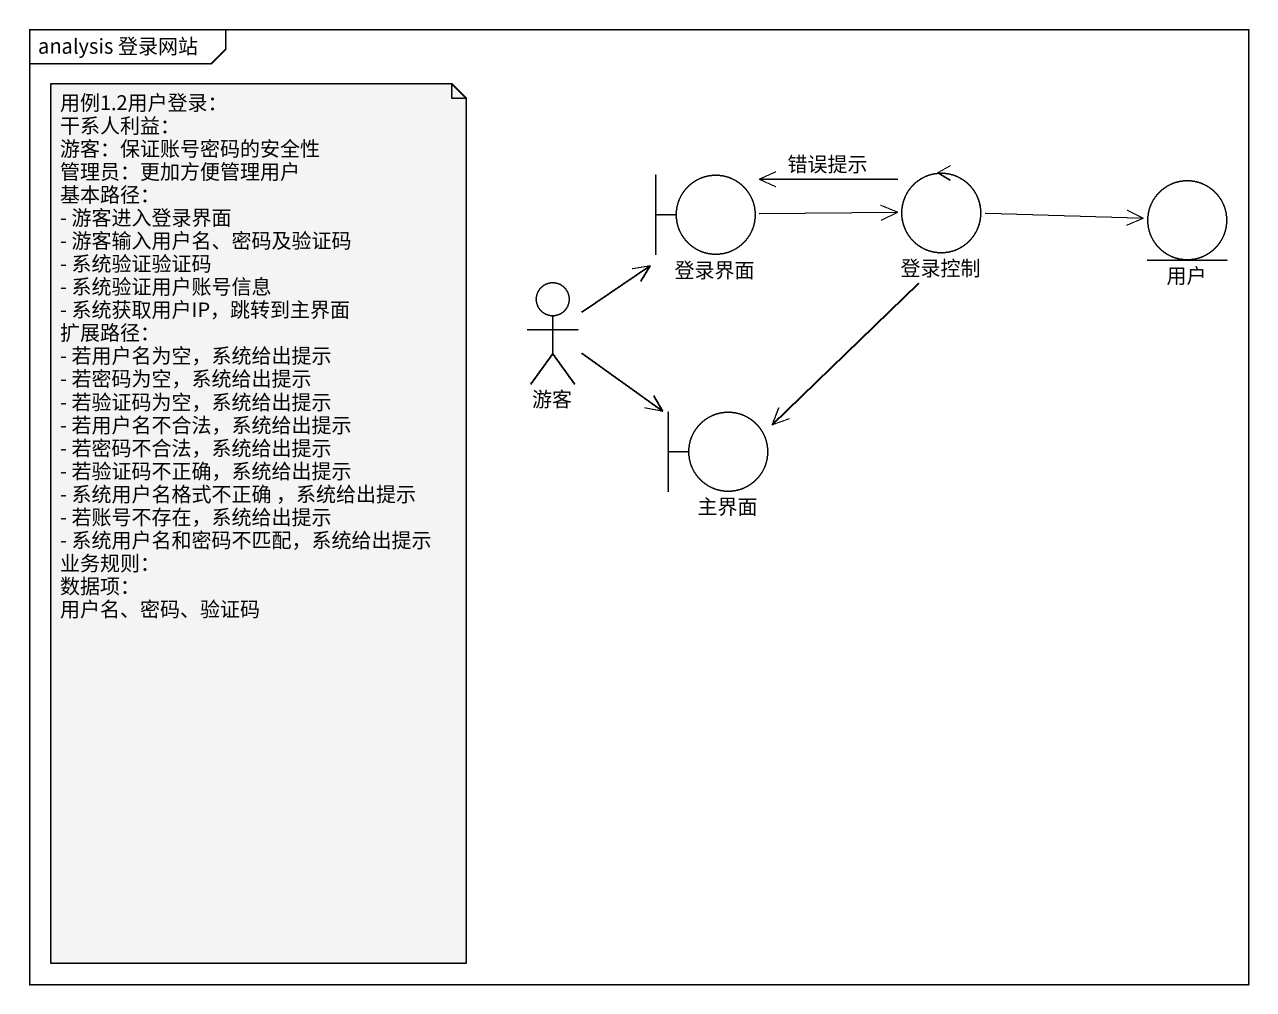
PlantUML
@startuml
mainframe analysis 登录网站
boundary 登录界面
control 登录控制
entity 用户
actor 游客
boundary 主界面
登录界面 -right-> 登录控制
登录控制 -left-> 登录界面 : 错误提示
登录控制 -right-> 用户
登录控制 --> 主界面
游客 -up-> 登录界面
游客 -right-> 主界面
note as N1
  用例1.2用户登录：
  干系人利益：
  游客：保证账号密码的安全性
  管理员：更加方便管理用户
  基本路径：
  - 游客进入登录界面
  - 游客输入用户名、密码及验证码
  - 系统验证验证码
  - 系统验证用户账号信息
  - 系统获取用户IP，跳转到主界面
  扩展路径：
  - 若用户名为空，系统给出提示
  - 若密码为空，系统给出提示
  - 若验证码为空，系统给出提示
  - 若用户名不合法，系统给出提示
  - 若密码不合法，系统给出提示
  - 若验证码不正确，系统给出提示
  - 系统用户名格式不正确 ，系统给出提示
  - 若账号不存在，系统给出提示
  - 系统用户名和密码不匹配，系统给出提示
  业务规则：
  数据项：
  用户名、密码、验证码
end note
@enduml
